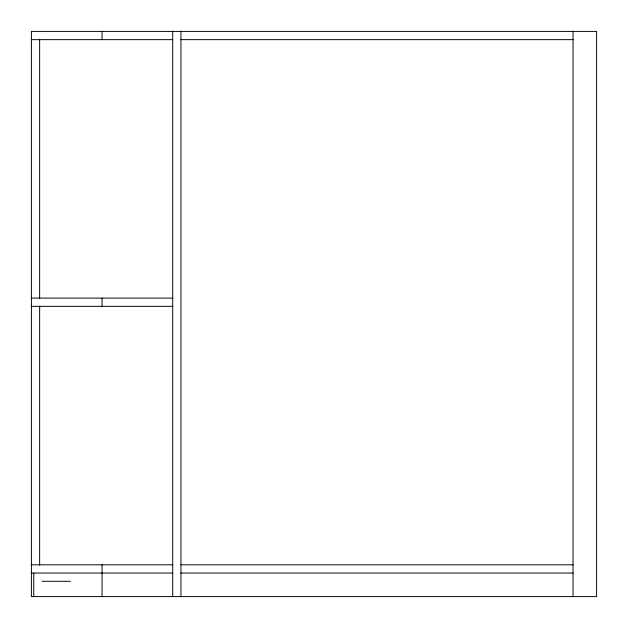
<?xml version="1.0" encoding="UTF-8"?>
<svg xmlns="http://www.w3.org/2000/svg" width="628" height="628" viewBox="0 0 628 628"><rect width="100%" height="100%" fill="white"/><g stroke="black" fill="none" stroke-linecap="round" stroke-linejoin="round"><path stroke-width="0.94" d="M31.4 39.642L172.7 39.642M180.942 39.642L573.05 39.642M31.4 298.104L172.7 298.104M31.4 306.346L172.7 306.346M31.4 564.808L172.7 564.808M180.942 564.808L573.05 564.808M31.4 573.05L172.7 573.05M180.942 573.05L573.05 573.05M41.998 581.293L70.407 581.293M573.05 31.4L573.05 596.6M180.942 31.4L180.942 596.6M172.7 31.4L172.7 596.6M102.05 31.4L102.05 39.642M102.05 298.104L102.05 306.346M102.05 564.808L102.05 596.6M39.642 39.25L39.642 298.3M39.642 306.15L39.642 565.2M33.755 573.05L33.755 596.6M596.6 31.4L31.4 31.4L31.4 596.6L596.6 596.6L596.6 31.4"/></g></svg>
